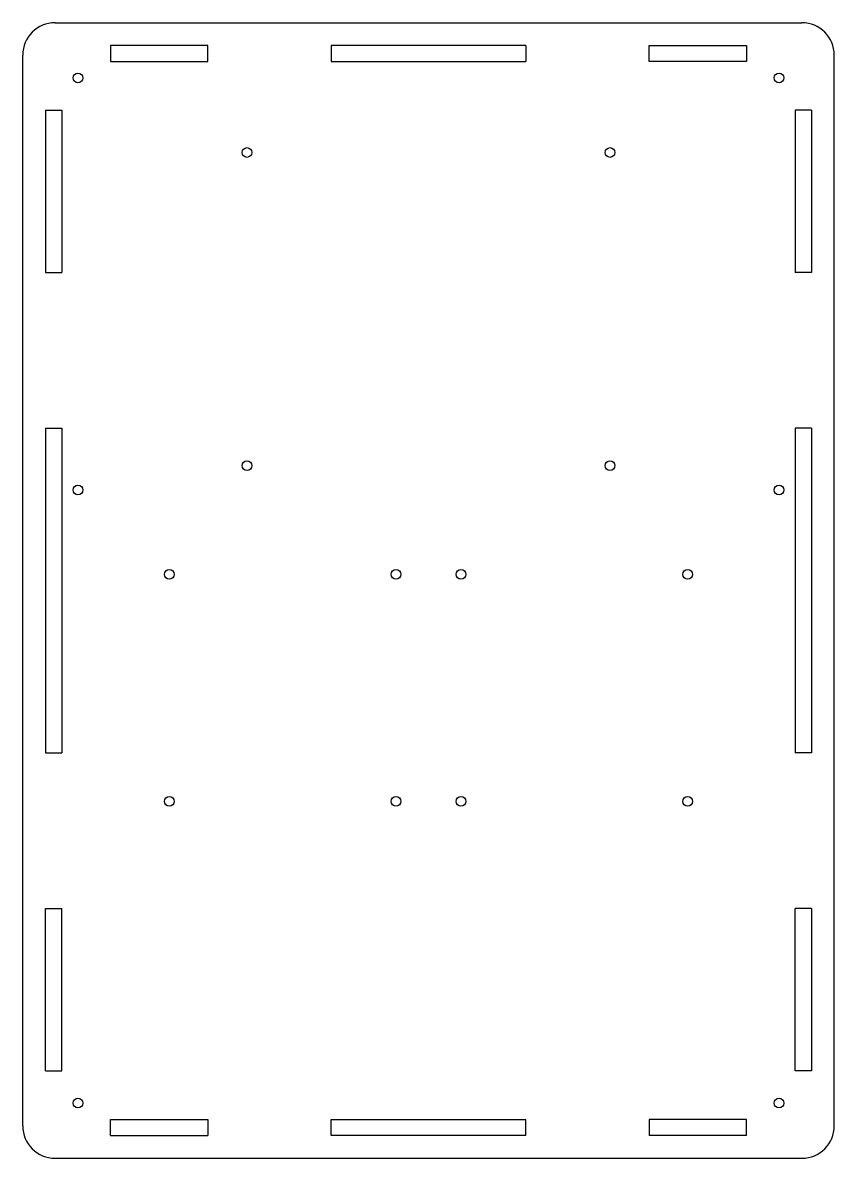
# Model space of a CAD drawing. Header units: millimetres. Extents: x 0 to 250, y 0 to 350.
import ezdxf

# ---------------------------------------------------------------- set-up
doc = ezdxf.new("R2010")
doc.units = ezdxf.units.MM

msp = doc.modelspace()

# ---------------------------------------------------------------- linework, layer by layer
at = {"color": 7, "linetype": 'Continuous', "lineweight": 25}
for p, q in [((10, 350), (240, 350)), ((0, 10), (0, 340)), ((57, 343), (27, 343)), ((27, 343), (27, 338)), ((57, 338), (57, 343)), ((95, 343), (95, 338)), ((155, 343), (95, 343)), ((155, 343), (155, 338)), ((193, 343), (223, 343)), ((193, 338), (193, 343)), ((223, 343), (223, 338)), ((250, 10), (250, 340)), ((27, 338), (57, 338)), ((95, 338), (155, 338)), ((223, 338), (193, 338)), ((7, 323), (7, 273)), ((7, 323), (12, 323)), ((12, 323), (12, 273)), ((238, 323), (238, 273)), ((243, 323), (238, 323)), ((243, 323), (243, 273)), ((7, 273), (12, 273)), ((243, 273), (238, 273)), ((7, 225), (12, 225)), ((7, 225), (7, 125)), ((12, 225), (12, 125)), ((238, 225), (238, 125)), ((243, 225), (238, 225)), ((243, 225), (243, 125)), ((7, 125), (12, 125)), ((243, 125), (238, 125)), ((7, 77), (12, 77)), ((7, 27), (7, 77)), ((12, 27), (12, 77)), ((238, 27), (238, 77)), ((243, 77), (238, 77)), ((243, 77), (243, 27)), ((7, 27), (12, 27)), ((243, 27), (238, 27)), ((27, 12), (57, 12)), ((27, 7), (27, 12)), ((57, 12), (57, 7)), ((95, 12), (155, 12)), ((95, 7), (95, 12)), ((155, 7), (155, 12)), ((223, 12), (193, 12)), ((193, 12), (193, 7)), ((223, 7), (223, 12)), ((27, 7), (57, 7)), ((155, 7), (95, 7)), ((223, 7), (193, 7)), ((10, 0), (240, 0))]:
    msp.add_line(p, q, dxfattribs=at)
for centre in [(17, 333), (233, 333), (69.12, 310), (180.88, 310), (69.12, 213.48), (180.88, 213.48), (17, 206), (233, 206), (45.15, 179.98), (115, 179.98), (135, 179.98), (204.85, 179.98), (45.15, 110), (115, 110), (135, 110), (204.85, 110), (17, 17), (233, 17)]:
    msp.add_circle(centre, 1.5, dxfattribs=at)
for centre, start, end in [((10, 340), 90, 180), ((240, 340), 0, 90), ((10, 10), 180, 270), ((240, 10), 270, 0)]:
    msp.add_arc(centre, 10, start, end, dxfattribs=at)

doc.saveas('drawing.dxf')
